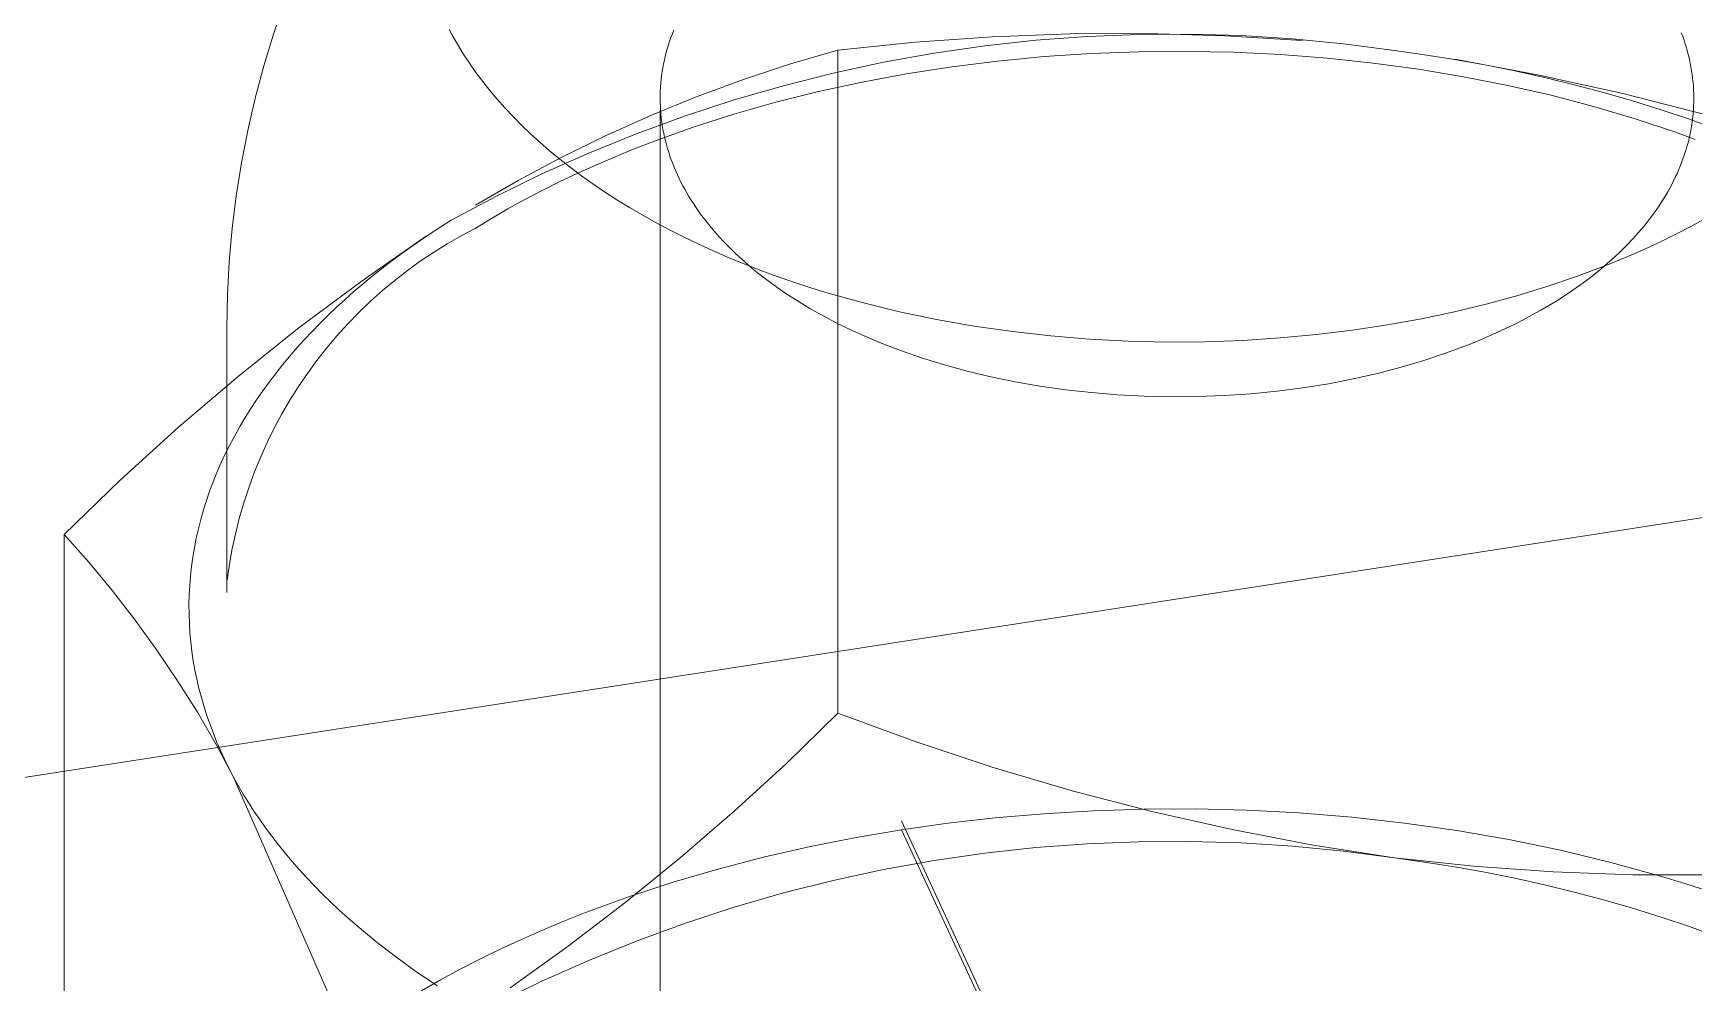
# Model space of a CAD drawing. Header units: millimetres. Extents: x -263 to 4879, y -277 to 2995.
# Drawn here: x 4339.28 to 4349.02, y 2073.1 to 2078.67 of the extents above; entities that cross this region are included whole.
import ezdxf

# ---------------------------------------------------------------- set-up
doc = ezdxf.new("R2010")
doc.units = ezdxf.units.MM
doc.layers.add('ZANO_R', color=7, linetype='Continuous', lineweight=0)

msp = doc.modelspace()

# ---------------------------------------------------------------- linework, layer by layer
at = {"layer": 'ZANO_R'}
for p, q in [((4164.2379, 2047.2323), (4384.4236, 2081.2952)), ((4340.6855, 2078.6597), (4340.7488, 2078.8437)), ((4340.6287, 2078.4737), (4340.6855, 2078.6597)), ((4341.7172, 2078.6877), (4341.7326, 2078.6588)), ((4343.0185, 2078.641), (4343.0266, 2078.6629)), ((4343.0266, 2078.6629), (4343.0351, 2078.6846)), ((4345.359, 2078.6615), (4344.9045, 2078.6448)), ((4345.8138, 2078.6633), (4345.359, 2078.6615)), ((4345.7617, 2078.659), (4346.0631, 2078.6608)), ((4346.2684, 2078.6503), (4345.8138, 2078.6633)), ((4346.0631, 2078.6608), (4346.3643, 2078.6522)), ((4348.9472, 2078.6682), (4348.9555, 2078.6463)), ((4341.7326, 2078.6588), (4341.7649, 2078.6016)), ((4341.7649, 2078.6016), (4341.7993, 2078.5454)), ((4342.9908, 2078.5529), (4342.997, 2078.5751)), ((4342.997, 2078.5751), (4343.0037, 2078.5971)), ((4343.0037, 2078.5971), (4343.0108, 2078.6191)), ((4343.0108, 2078.6191), (4343.0185, 2078.641)), ((4343.9983, 2078.5668), (4343.7199, 2078.4856)), ((4344.4507, 2078.6132), (4343.9983, 2078.5668)), ((4343.9983, 2078.5668), (4343.9983, 2074.6784)), ((4344.9045, 2078.6448), (4344.4507, 2078.6132)), ((4344.5622, 2078.5486), (4344.8605, 2078.5917)), ((4344.8605, 2078.5917), (4345.1601, 2078.6244)), ((4345.1601, 2078.6244), (4345.4606, 2078.6469)), ((4345.4606, 2078.6469), (4345.7617, 2078.659)), ((4346.7224, 2078.6223), (4346.2684, 2078.6503)), ((4346.3643, 2078.6522), (4346.6651, 2078.6332)), ((4346.6651, 2078.6332), (4346.965, 2078.6039)), ((4346.965, 2078.6039), (4347.2637, 2078.5643)), ((4347.2637, 2078.5643), (4347.4406, 2078.5396)), ((4348.9555, 2078.6463), (4348.9633, 2078.6242)), ((4348.9633, 2078.6242), (4348.9706, 2078.602)), ((4348.9706, 2078.602), (4348.9774, 2078.5798)), ((4348.9774, 2078.5798), (4348.9837, 2078.5576)), ((4340.5784, 2078.2858), (4340.6287, 2078.4737)), ((4341.7993, 2078.5454), (4341.8356, 2078.4901)), ((4341.8356, 2078.4901), (4341.8737, 2078.4357)), ((4342.9709, 2078.4636), (4342.9751, 2078.486)), ((4342.9751, 2078.486), (4342.9799, 2078.5084)), ((4342.9799, 2078.5084), (4342.9851, 2078.5307)), ((4342.9851, 2078.5307), (4342.9908, 2078.5529)), ((4343.7199, 2078.4856), (4343.4444, 2078.3949)), ((4343.971, 2078.4318), (4344.2656, 2078.4953)), ((4344.2656, 2078.4953), (4344.5622, 2078.5486)), ((4344.6671, 2078.4688), (4344.4016, 2078.4276)), ((4344.9365, 2078.5024), (4344.6671, 2078.4688)), ((4345.2093, 2078.5285), (4344.9365, 2078.5024)), ((4345.4852, 2078.5468), (4345.2093, 2078.5285)), ((4345.7635, 2078.5572), (4345.4852, 2078.5468)), ((4346.0423, 2078.5596), (4345.7635, 2078.5572)), ((4346.3197, 2078.5541), (4346.0423, 2078.5596)), ((4346.5953, 2078.5407), (4346.3197, 2078.5541)), ((4346.8686, 2078.5196), (4346.5953, 2078.5407)), ((4347.139, 2078.4908), (4346.8686, 2078.5196)), ((4347.4061, 2078.4546), (4347.139, 2078.4908)), ((4347.4406, 2078.5396), (4347.6173, 2078.5115)), ((4347.6173, 2078.5115), (4347.7938, 2078.4799)), ((4348.1129, 2078.4204), (4347.6176, 2078.5128)), ((4347.7938, 2078.4799), (4347.9696, 2078.4448)), ((4348.9837, 2078.5576), (4348.9896, 2078.5352)), ((4348.9896, 2078.5352), (4348.9949, 2078.5128)), ((4348.9949, 2078.5128), (4348.9998, 2078.4904)), ((4348.9998, 2078.4904), (4349.0041, 2078.4679)), ((4349.0041, 2078.4679), (4349.008, 2078.4453)), ((4341.8737, 2078.4357), (4341.9137, 2078.3823)), ((4341.9137, 2078.3823), (4341.9554, 2078.3298)), ((4342.9572, 2078.351), (4342.959, 2078.3736)), ((4342.959, 2078.3736), (4342.9612, 2078.3961)), ((4342.9612, 2078.3961), (4342.9639, 2078.4187)), ((4342.9639, 2078.4187), (4342.9672, 2078.4412)), ((4342.9672, 2078.4412), (4342.9709, 2078.4636)), ((4343.4444, 2078.3949), (4343.1722, 2078.2948)), ((4343.6788, 2078.3583), (4343.971, 2078.4318)), ((4344.1404, 2078.3792), (4343.8841, 2078.3235)), ((4344.4016, 2078.4276), (4344.1404, 2078.3792)), ((4347.6695, 2078.4109), (4347.4061, 2078.4546)), ((4347.9287, 2078.3599), (4347.6695, 2078.4109)), ((4347.9696, 2078.4448), (4348.1445, 2078.4062)), ((4348.6049, 2078.3116), (4348.1129, 2078.4204)), ((4348.1445, 2078.4062), (4348.3182, 2078.3641)), ((4349.008, 2078.4453), (4349.0113, 2078.4228)), ((4349.0113, 2078.4228), (4349.0141, 2078.4002)), ((4349.0141, 2078.4002), (4349.0165, 2078.3775)), ((4349.0165, 2078.3775), (4349.0183, 2078.3549)), ((4340.5346, 2078.0963), (4340.5784, 2078.2858)), ((4341.9554, 2078.3298), (4341.9986, 2078.2784)), ((4341.9986, 2078.2784), (4342.0439, 2078.2276)), ((4343.1722, 2078.2948), (4342.9036, 2078.1854)), ((4342.9551, 2078.283), (4342.9553, 2078.3057)), ((4342.9554, 2078.2604), (4342.9551, 2078.283)), ((4342.9553, 2078.3057), (4342.956, 2078.3283)), ((4342.956, 2078.3283), (4342.9572, 2078.351)), ((4343.1028, 2078.1812), (4343.3892, 2078.2747)), ((4343.3892, 2078.2747), (4343.6788, 2078.3583)), ((4343.8841, 2078.3235), (4343.633, 2078.2608)), ((4348.1831, 2078.3017), (4347.9287, 2078.3599)), ((4348.4323, 2078.2365), (4348.1831, 2078.3017)), ((4348.3182, 2078.3641), (4348.4904, 2078.3185)), ((4348.4904, 2078.3185), (4348.6607, 2078.2695)), ((4349.0931, 2078.1867), (4348.6049, 2078.3116)), ((4349.0183, 2078.3549), (4349.0196, 2078.3322)), ((4349.0196, 2078.3322), (4349.0204, 2078.3096)), ((4349.0204, 2078.3096), (4349.0207, 2078.2869)), ((4349.0207, 2078.2869), (4349.0205, 2078.2643)), ((4342.0439, 2078.2276), (4342.0915, 2078.1769)), ((4342.0915, 2078.1769), (4342.1415, 2078.1264)), ((4342.9036, 2078.1854), (4342.6389, 2078.0668)), ((4342.8196, 2078.078), (4343.1028, 2078.1812)), ((4342.9551, 2070.8893), (4342.9551, 2078.2151)), ((4342.9562, 2078.2377), (4342.9554, 2078.2604)), ((4342.9575, 2078.2151), (4342.9562, 2078.2377)), ((4342.9593, 2078.1924), (4342.9575, 2078.2151)), ((4342.9617, 2078.1698), (4342.9593, 2078.1924)), ((4343.3877, 2078.1912), (4343.1485, 2078.1147)), ((4343.633, 2078.2608), (4343.3877, 2078.1912)), ((4348.6758, 2078.1642), (4348.4323, 2078.2365)), ((4348.6607, 2078.2695), (4348.8288, 2078.217)), ((4348.8288, 2078.217), (4348.9946, 2078.1611)), ((4349.0146, 2078.1738), (4349.0119, 2078.1513)), ((4349.0168, 2078.1964), (4349.0146, 2078.1738)), ((4349.0186, 2078.219), (4349.0168, 2078.1964)), ((4349.0198, 2078.2416), (4349.0186, 2078.219)), ((4349.0205, 2078.2643), (4349.0198, 2078.2416)), ((4340.4975, 2077.9053), (4340.5346, 2078.0963)), ((4342.1415, 2078.1264), (4342.194, 2078.0761)), ((4342.194, 2078.0761), (4342.2489, 2078.0262)), ((4342.5402, 2077.965), (4342.8196, 2078.078)), ((4343.1485, 2078.1147), (4342.916, 2078.0316)), ((4342.9645, 2078.1472), (4342.9617, 2078.1698)), ((4342.9678, 2078.1246), (4342.9645, 2078.1472)), ((4342.9717, 2078.1021), (4342.9678, 2078.1246)), ((4342.976, 2078.0796), (4342.9717, 2078.1021)), ((4342.9809, 2078.0572), (4342.976, 2078.0796)), ((4348.9132, 2078.0851), (4348.6758, 2078.1642)), ((4349.0295, 2078.043), (4348.9132, 2078.0851)), ((4348.9946, 2078.1611), (4349.1575, 2078.1019)), ((4349.0007, 2078.0839), (4348.9959, 2078.0616)), ((4349.0049, 2078.1063), (4349.0007, 2078.0839)), ((4349.0086, 2078.1288), (4349.0049, 2078.1063)), ((4349.0119, 2078.1513), (4349.0086, 2078.1288)), ((4342.2489, 2078.0262), (4342.3062, 2077.9766)), ((4342.6389, 2078.0668), (4342.3785, 2077.9392)), ((4342.8025, 2077.9876), (4342.6907, 2077.9419)), ((4342.916, 2078.0316), (4342.8025, 2077.9876)), ((4342.9862, 2078.0348), (4342.9809, 2078.0572)), ((4342.9921, 2078.0124), (4342.9862, 2078.0348)), ((4342.9984, 2077.9901), (4342.9921, 2078.0124)), ((4343.0052, 2077.9679), (4342.9984, 2077.9901)), ((4348.9788, 2077.9949), (4348.9721, 2077.9728)), ((4348.985, 2078.0171), (4348.9788, 2077.9949)), ((4348.9907, 2078.0393), (4348.985, 2078.0171)), ((4348.9959, 2078.0616), (4348.9907, 2078.0393)), ((4340.4671, 2077.7132), (4340.4975, 2077.9053)), ((4342.3785, 2077.9392), (4342.1226, 2077.8028)), ((4342.2649, 2077.8425), (4342.5402, 2077.965)), ((4342.3062, 2077.9766), (4342.3659, 2077.9273)), ((4342.3659, 2077.9273), (4342.4281, 2077.8786)), ((4342.5808, 2077.8947), (4342.4729, 2077.8459)), ((4342.6907, 2077.9419), (4342.5808, 2077.8947)), ((4343.0125, 2077.9458), (4343.0052, 2077.9679)), ((4343.0203, 2077.9237), (4343.0125, 2077.9458)), ((4343.0286, 2077.9017), (4343.0203, 2077.9237)), ((4343.0374, 2077.8798), (4343.0286, 2077.9017)), ((4348.9407, 2077.8854), (4348.9317, 2077.8638)), ((4348.9492, 2077.9071), (4348.9407, 2077.8854)), ((4348.9573, 2077.9289), (4348.9492, 2077.9071)), ((4348.965, 2077.9508), (4348.9573, 2077.9289)), ((4348.9721, 2077.9728), (4348.965, 2077.9508)), ((4342.1226, 2077.8028), (4341.8715, 2077.6576)), ((4341.9939, 2077.7106), (4342.2649, 2077.8425)), ((4342.367, 2077.7955), (4342.2632, 2077.7436)), ((4342.4729, 2077.8459), (4342.367, 2077.7955)), ((4342.4281, 2077.8786), (4342.4928, 2077.8303)), ((4342.4928, 2077.8303), (4342.5599, 2077.7826)), ((4342.5599, 2077.7826), (4342.6294, 2077.7355)), ((4343.0466, 2077.858), (4343.0374, 2077.8798)), ((4343.0563, 2077.8364), (4343.0466, 2077.858)), ((4343.0665, 2077.8148), (4343.0563, 2077.8364)), ((4343.0771, 2077.7933), (4343.0665, 2077.8148)), ((4343.0882, 2077.7719), (4343.0771, 2077.7933)), ((4348.9019, 2077.7996), (4348.891, 2077.7784)), ((4348.9122, 2077.8209), (4348.9019, 2077.7996)), ((4348.9222, 2077.8423), (4348.9122, 2077.8209)), ((4348.9317, 2077.8638), (4348.9222, 2077.8423)), ((4340.4434, 2077.5201), (4340.4671, 2077.7132)), ((4341.7277, 2077.5695), (4341.9939, 2077.7106)), ((4342.1614, 2077.6901), (4342.0619, 2077.6352)), ((4342.2632, 2077.7436), (4342.1614, 2077.6901)), ((4342.6294, 2077.7355), (4342.7014, 2077.6891)), ((4342.7014, 2077.6891), (4342.7757, 2077.6435)), ((4343.0997, 2077.7506), (4343.0882, 2077.7719)), ((4343.1117, 2077.7295), (4343.0997, 2077.7506)), ((4343.1242, 2077.7085), (4343.1117, 2077.7295)), ((4343.137, 2077.6876), (4343.1242, 2077.7085)), ((4343.1503, 2077.6669), (4343.137, 2077.6876)), ((4348.8434, 2077.6951), (4348.8171, 2077.6542)), ((4348.856, 2077.7157), (4348.8434, 2077.6951)), ((4348.8681, 2077.7365), (4348.856, 2077.7157)), ((4348.8798, 2077.7574), (4348.8681, 2077.7365)), ((4348.891, 2077.7784), (4348.8798, 2077.7574)), ((4342.0619, 2077.6352), (4341.9646, 2077.5787)), ((4342.7757, 2077.6435), (4342.8525, 2077.5986)), ((4342.8525, 2077.5986), (4342.9315, 2077.5546)), ((4343.164, 2077.6463), (4343.1503, 2077.6669)), ((4343.1927, 2077.6056), (4343.164, 2077.6463)), ((4343.223, 2077.5654), (4343.1927, 2077.6056)), ((4348.7892, 2077.614), (4348.7597, 2077.5744)), ((4348.8171, 2077.6542), (4348.7892, 2077.614)), ((4340.4264, 2077.3263), (4340.4434, 2077.5201)), ((4341.4885, 2077.4101), (4341.6064, 2077.4912)), ((4341.6064, 2077.4912), (4341.7277, 2077.5695)), ((4341.8696, 2077.5208), (4341.7866, 2077.477)), ((4341.9646, 2077.5787), (4341.8696, 2077.5208)), ((4342.9315, 2077.5546), (4343.0129, 2077.5115)), ((4343.0129, 2077.5115), (4343.0965, 2077.4693)), ((4343.2549, 2077.5259), (4343.223, 2077.5654)), ((4343.2883, 2077.4871), (4343.2549, 2077.5259)), ((4348.6964, 2077.4971), (4348.6626, 2077.4595)), ((4348.7288, 2077.5354), (4348.6964, 2077.4971)), ((4348.7597, 2077.5744), (4348.7288, 2077.5354)), ((4348.8411, 2077.4507), (4348.9226, 2077.4909)), ((4348.9226, 2077.4909), (4349.003, 2077.5324)), ((4349.003, 2077.5324), (4349.0821, 2077.5754)), ((4341.5834, 2077.4774), (4341.2061, 2077.2147)), ((4341.3743, 2077.3263), (4341.4885, 2077.4101)), ((4341.7052, 2077.4304), (4341.6255, 2077.381)), ((4341.7866, 2077.477), (4341.7052, 2077.4304)), ((4343.0965, 2077.4693), (4343.1823, 2077.4282)), ((4343.1823, 2077.4282), (4343.2702, 2077.3882)), ((4343.3231, 2077.449), (4343.2883, 2077.4871)), ((4343.3594, 2077.4115), (4343.3231, 2077.449)), ((4343.3969, 2077.3749), (4343.3594, 2077.4115)), ((4348.6275, 2077.4227), (4348.5911, 2077.3866)), ((4348.6626, 2077.4595), (4348.6275, 2077.4227)), ((4348.6749, 2077.3747), (4348.7585, 2077.412)), ((4348.7585, 2077.412), (4348.8411, 2077.4507)), ((4340.4163, 2077.1321), (4340.4264, 2077.3263)), ((4341.264, 2077.2398), (4341.3743, 2077.3263)), ((4341.5475, 2077.3289), (4341.4714, 2077.274)), ((4341.6255, 2077.381), (4341.5475, 2077.3289)), ((4343.2702, 2077.3882), (4343.3603, 2077.3492)), ((4343.3603, 2077.3492), (4343.4524, 2077.3115)), ((4343.4358, 2077.339), (4343.3969, 2077.3749)), ((4343.4759, 2077.3038), (4343.4358, 2077.339)), ((4343.4524, 2077.3115), (4343.5465, 2077.275)), ((4343.5172, 2077.2695), (4343.4759, 2077.3038)), ((4348.3327, 2077.2395), (4348.5052, 2077.3042)), ((4348.5147, 2077.3166), (4348.4749, 2077.2828)), ((4348.5052, 2077.3042), (4348.5904, 2077.3388)), ((4348.5535, 2077.3512), (4348.5147, 2077.3166)), ((4348.5911, 2077.3866), (4348.5535, 2077.3512)), ((4348.5904, 2077.3388), (4348.6749, 2077.3747)), ((4341.2061, 2077.2147), (4340.8374, 2076.94)), ((4341.1579, 2077.1507), (4341.264, 2077.2398)), ((4341.3973, 2077.2166), (4341.3252, 2077.1565)), ((4341.4714, 2077.274), (4341.3973, 2077.2166)), ((4343.5596, 2077.236), (4343.5172, 2077.2695)), ((4343.5465, 2077.275), (4343.6425, 2077.2397)), ((4343.603, 2077.2033), (4343.5596, 2077.236)), ((4343.6473, 2077.1715), (4343.603, 2077.2033)), ((4343.6425, 2077.2397), (4343.7403, 2077.2058)), ((4343.7403, 2077.2058), (4343.8398, 2077.1733)), ((4348.1581, 2077.1803), (4348.3327, 2077.2395)), ((4348.3922, 2077.2177), (4348.3494, 2077.1863)), ((4348.434, 2077.2498), (4348.3922, 2077.2177)), ((4348.4749, 2077.2828), (4348.434, 2077.2498)), ((4340.4129, 2076.9376), (4340.4163, 2077.1321)), ((4341.0563, 2077.0592), (4341.1065, 2077.1053)), ((4341.1065, 2077.1053), (4341.1579, 2077.1507)), ((4341.3252, 2077.1565), (4341.2552, 2077.094)), ((4343.6926, 2077.1405), (4343.6473, 2077.1715)), ((4343.7388, 2077.1103), (4343.6926, 2077.1405)), ((4343.7857, 2077.081), (4343.7388, 2077.1103)), ((4343.8398, 2077.1733), (4343.941, 2077.1421)), ((4343.941, 2077.1421), (4344.1479, 2077.0843)), ((4347.8025, 2077.0777), (4347.9823, 2077.1267)), ((4347.9823, 2077.1267), (4348.1581, 2077.1803)), ((4348.2614, 2077.1261), (4348.2163, 2077.0973)), ((4348.3058, 2077.1558), (4348.2614, 2077.1261)), ((4348.3494, 2077.1863), (4348.3058, 2077.1558)), ((4340.9593, 2076.9652), (4341.0072, 2077.0125)), ((4341.0072, 2077.0125), (4341.0563, 2077.0592)), ((4341.1875, 2077.0291), (4341.1221, 2076.9619)), ((4341.2552, 2077.094), (4341.1875, 2077.0291)), ((4343.8334, 2077.0526), (4343.7857, 2077.081)), ((4343.8818, 2077.0251), (4343.8334, 2077.0526)), ((4343.9307, 2076.9984), (4343.8818, 2077.0251)), ((4344.1479, 2077.0843), (4344.3603, 2077.0325)), ((4344.3603, 2077.0325), (4344.5773, 2076.9871)), ((4347.4225, 2076.9918), (4347.6158, 2077.0326)), ((4347.6158, 2077.0326), (4347.8025, 2077.0777)), ((4348.0732, 2077.0136), (4348.0225, 2076.9865)), ((4348.1224, 2077.0411), (4348.0732, 2077.0136)), ((4348.1701, 2077.069), (4348.1224, 2077.0411)), ((4348.2163, 2077.0973), (4348.1701, 2077.069)), ((4340.4129, 2075.3863), (4340.4129, 2076.9376)), ((4340.8374, 2076.94), (4340.4778, 2076.6535)), ((4340.8673, 2076.8691), (4340.9127, 2076.9174)), ((4340.9127, 2076.9174), (4340.9593, 2076.9652)), ((4341.1221, 2076.9619), (4341.0591, 2076.8924)), ((4343.9807, 2076.9724), (4343.9307, 2076.9984)), ((4344.0321, 2076.9467), (4343.9807, 2076.9724)), ((4344.085, 2076.9216), (4344.0321, 2076.9467)), ((4344.1393, 2076.8969), (4344.085, 2076.9216)), ((4344.5773, 2076.9871), (4344.7981, 2076.9482)), ((4344.7981, 2076.9482), (4345.0218, 2076.916)), ((4345.0218, 2076.916), (4345.2475, 2076.8906)), ((4346.8076, 2076.8988), (4347.018, 2076.9245)), ((4347.018, 2076.9245), (4347.2231, 2076.9556)), ((4347.2231, 2076.9556), (4347.4225, 2076.9918)), ((4347.8614, 2076.908), (4347.8048, 2076.883)), ((4347.9166, 2076.9337), (4347.8614, 2076.908)), ((4347.9703, 2076.9598), (4347.9166, 2076.9337)), ((4348.0225, 2076.9865), (4347.9703, 2076.9598)), ((4340.7804, 2076.7707), (4340.8232, 2076.8202)), ((4340.8232, 2076.8202), (4340.8673, 2076.8691)), ((4340.9985, 2076.8208), (4340.9405, 2076.7471)), ((4341.0591, 2076.8924), (4340.9985, 2076.8208)), ((4344.2521, 2076.8491), (4344.1393, 2076.8969)), ((4344.3705, 2076.8038), (4344.2521, 2076.8491)), ((4345.2475, 2076.8906), (4345.4742, 2076.872)), ((4345.4742, 2076.872), (4345.7011, 2076.8602)), ((4345.7011, 2076.8602), (4345.9272, 2076.8551)), ((4345.9272, 2076.8551), (4346.1517, 2076.8566)), ((4346.1517, 2076.8566), (4346.3738, 2076.8646)), ((4346.3738, 2076.8646), (4346.5927, 2076.8787)), ((4346.5927, 2076.8787), (4346.8076, 2076.8988)), ((4347.6873, 2076.8347), (4347.5643, 2076.7891)), ((4347.7468, 2076.8585), (4347.6873, 2076.8347)), ((4347.8048, 2076.883), (4347.7468, 2076.8585)), ((4340.6989, 2076.6704), (4340.739, 2076.7208)), ((4340.739, 2076.7208), (4340.7804, 2076.7707)), ((4340.9405, 2076.7471), (4340.885, 2076.6714)), ((4344.4943, 2076.761), (4344.3705, 2076.8038)), ((4344.6233, 2076.7212), (4344.4943, 2076.761)), ((4344.7571, 2076.6847), (4344.6233, 2076.7212)), ((4347.4359, 2076.7465), (4347.3026, 2076.7071)), ((4347.5643, 2076.7891), (4347.4359, 2076.7465)), ((4340.4778, 2076.6535), (4340.1276, 2076.3556)), ((4340.6229, 2076.5683), (4340.6602, 2076.6196)), ((4340.6602, 2076.6196), (4340.6989, 2076.6704)), ((4340.885, 2076.6714), (4340.8323, 2076.5939)), ((4344.8954, 2076.6515), (4344.7571, 2076.6847)), ((4345.0379, 2076.6221), (4344.8954, 2076.6515)), ((4345.184, 2076.5966), (4345.0379, 2076.6221)), ((4347.0225, 2076.639), (4346.8766, 2076.6108)), ((4347.1647, 2076.6712), (4347.0225, 2076.639)), ((4347.3026, 2076.7071), (4347.1647, 2076.6712)), ((4340.5527, 2076.4644), (4340.5871, 2076.5166)), ((4340.5871, 2076.5166), (4340.6229, 2076.5683)), ((4340.8323, 2076.5939), (4340.7823, 2076.5145)), ((4345.3334, 2076.5752), (4345.184, 2076.5966)), ((4345.4855, 2076.5582), (4345.3334, 2076.5752)), ((4345.6396, 2076.5456), (4345.4855, 2076.5582)), ((4345.7954, 2076.5375), (4345.6396, 2076.5456)), ((4345.952, 2076.5341), (4345.7954, 2076.5375)), ((4346.109, 2076.5354), (4345.952, 2076.5341)), ((4346.2656, 2076.5413), (4346.109, 2076.5354)), ((4346.4213, 2076.552), (4346.2656, 2076.5413)), ((4346.5754, 2076.5672), (4346.4213, 2076.552)), ((4346.7274, 2076.5868), (4346.5754, 2076.5672)), ((4346.8766, 2076.6108), (4346.7274, 2076.5868)), ((4340.5198, 2076.4119), (4340.5527, 2076.4644)), ((4340.735, 2076.4334), (4340.6907, 2076.3508)), ((4340.7823, 2076.5145), (4340.735, 2076.4334)), ((4340.1276, 2076.3556), (4339.7873, 2076.0465)), ((4340.4584, 2076.3059), (4340.4883, 2076.3591)), ((4340.4883, 2076.3591), (4340.5198, 2076.4119)), ((4340.6907, 2076.3508), (4340.6492, 2076.2666)), ((4340.4032, 2076.1985), (4340.43, 2076.2523)), ((4340.43, 2076.2523), (4340.4584, 2076.3059)), ((4340.6492, 2076.2666), (4340.6108, 2076.1811)), ((4340.3541, 2076.0901), (4340.3779, 2076.1444)), ((4340.3779, 2076.1444), (4340.4032, 2076.1985)), ((4340.6108, 2076.1811), (4340.5753, 2076.0943)), ((4339.7873, 2076.0465), (4339.457, 2075.7266)), ((4340.3114, 2075.9807), (4340.332, 2076.0355)), ((4340.332, 2076.0355), (4340.3541, 2076.0901)), ((4340.5753, 2076.0943), (4340.5429, 2076.0062)), ((4340.2924, 2075.9257), (4340.3114, 2075.9807)), ((4340.5429, 2076.0062), (4340.5135, 2075.9171)), ((4340.2593, 2075.8153), (4340.2751, 2075.8706)), ((4340.2751, 2075.8706), (4340.2924, 2075.9257)), ((4340.5135, 2075.9171), (4340.4873, 2075.8271)), ((4340.2326, 2075.7045), (4340.2451, 2075.76)), ((4340.2451, 2075.76), (4340.2593, 2075.8153)), ((4340.4643, 2075.7361), (4340.4444, 2075.6445)), ((4340.4873, 2075.8271), (4340.4643, 2075.7361)), ((4339.457, 2075.7266), (4339.6016, 2075.564)), ((4339.457, 2071.8382), (4339.457, 2075.7266)), ((4340.2124, 2075.5934), (4340.2217, 2075.649)), ((4340.2217, 2075.649), (4340.2326, 2075.7045)), ((4340.4444, 2075.6445), (4340.4278, 2075.5521)), ((4339.6016, 2075.564), (4339.7407, 2075.3966)), ((4340.2047, 2075.5378), (4340.2124, 2075.5934)), ((4340.4278, 2075.5521), (4340.4144, 2075.4593)), ((4340.1941, 2075.4266), (4340.1986, 2075.4822)), ((4340.1986, 2075.4822), (4340.2047, 2075.5378)), ((4339.7407, 2075.3966), (4339.8741, 2075.2247)), ((4340.1899, 2075.3156), (4340.1912, 2075.3711)), ((4340.1912, 2075.3711), (4340.1941, 2075.4266)), ((4340.1903, 2075.2603), (4340.1899, 2075.3156)), ((4340.1922, 2075.2051), (4340.1903, 2075.2603)), ((4339.8741, 2075.2247), (4340.0018, 2075.0485)), ((4340.1956, 2075.15), (4340.1922, 2075.2051)), ((4340.2006, 2075.095), (4340.1956, 2075.15)), ((4340.2072, 2075.0403), (4340.2006, 2075.095)), ((4340.0018, 2075.0485), (4340.1235, 2074.8681)), ((4340.2153, 2074.9857), (4340.2072, 2075.0403)), ((4340.2249, 2074.9314), (4340.2153, 2074.9857)), ((4340.1235, 2074.8681), (4340.2392, 2074.6838)), ((4340.236, 2074.8773), (4340.2249, 2074.9314)), ((4340.2486, 2074.8235), (4340.236, 2074.8773)), ((4340.2627, 2074.77), (4340.2486, 2074.8235)), ((4340.2782, 2074.7168), (4340.2627, 2074.77)), ((4340.2392, 2074.6838), (4340.3486, 2074.4957)), ((4340.2951, 2074.6639), (4340.2782, 2074.7168)), ((4343.9983, 2074.6784), (4343.6986, 2074.3862)), ((4343.9983, 2074.6784), (4344.4517, 2074.5118)), ((4340.3135, 2074.6113), (4340.2951, 2074.6639)), ((4340.3332, 2074.5591), (4340.3135, 2074.6113)), ((4340.3543, 2074.5073), (4340.3332, 2074.5591)), ((4340.3486, 2074.4957), (4340.4518, 2074.3041)), ((4340.3767, 2074.4559), (4340.3543, 2074.5073)), ((4344.4517, 2074.5118), (4344.9102, 2074.3601)), ((4340.4005, 2074.4048), (4340.3767, 2074.4559)), ((4340.4255, 2074.3542), (4340.4005, 2074.4048)), ((4343.6986, 2074.3862), (4343.3902, 2074.1033)), ((4340.4518, 2074.3041), (4340.4255, 2074.3542)), ((4340.4795, 2074.2542), (4340.4518, 2074.3041)), ((4340.4518, 2074.3041), (4341.4466, 2072.0359)), ((4344.9102, 2074.3601), (4345.3735, 2074.2235)), ((4340.5086, 2074.2043), (4340.4795, 2074.2542)), ((4340.5392, 2074.1545), (4340.5086, 2074.2043)), ((4345.3735, 2074.2235), (4345.841, 2074.1021)), ((4340.5713, 2074.1048), (4340.5392, 2074.1545)), ((4340.6049, 2074.0552), (4340.5713, 2074.1048)), ((4343.3902, 2074.1033), (4343.0733, 2073.8298)), ((4345.2052, 2074.0889), (4344.9203, 2074.0643)), ((4345.4963, 2074.1062), (4345.2052, 2074.0889)), ((4345.7928, 2074.1156), (4345.4963, 2074.1062)), ((4346.0938, 2074.1169), (4345.7928, 2074.1156)), ((4345.841, 2074.1021), (4346.3122, 2073.996)), ((4346.3983, 2074.1096), (4346.0938, 2074.1169)), ((4346.7054, 2074.0935), (4346.3983, 2074.1096)), ((4347.0138, 2074.0684), (4346.7054, 2074.0935)), ((4340.6399, 2074.0058), (4340.6049, 2074.0552)), ((4340.6765, 2073.9565), (4340.6399, 2074.0058)), ((4344.3718, 2073.9945), (4344.1046, 2073.9495)), ((4347.604, 2067.0827), (4344.3718, 2074.047)), ((4344.6423, 2074.0327), (4344.3718, 2073.9945)), ((4347.604, 2067.0302), (4344.3718, 2073.9945)), ((4344.9203, 2074.0643), (4344.6423, 2074.0327)), ((4346.3122, 2073.996), (4346.7866, 2073.9054)), ((4347.3225, 2074.0341), (4347.0138, 2074.0684)), ((4347.6302, 2073.9905), (4347.3225, 2074.0341)), ((4347.9356, 2073.9375), (4347.6302, 2073.9905)), ((4340.7145, 2073.9074), (4340.6765, 2073.9565)), ((4340.7541, 2073.8585), (4340.7145, 2073.9074)), ((4343.8364, 2073.8966), (4343.5684, 2073.8357)), ((4344.1046, 2073.9495), (4343.8364, 2073.8966)), ((4344.8605, 2073.8576), (4345.1601, 2073.8904)), ((4345.1601, 2073.8904), (4345.4606, 2073.9128)), ((4345.4606, 2073.9128), (4345.7617, 2073.925)), ((4345.7617, 2073.925), (4346.0631, 2073.9267)), ((4346.0631, 2073.9267), (4346.3643, 2073.9181)), ((4346.3643, 2073.9181), (4346.6651, 2073.8991)), ((4346.6651, 2073.8991), (4346.965, 2073.8698)), ((4346.7866, 2073.9054), (4347.2637, 2073.8303)), ((4348.2376, 2073.8753), (4347.9356, 2073.9375)), ((4340.7951, 2073.8098), (4340.7541, 2073.8585)), ((4340.8376, 2073.7614), (4340.7951, 2073.8098)), ((4343.0733, 2073.8298), (4342.7484, 2073.5661)), ((4343.5684, 2073.8357), (4343.3013, 2073.7666)), ((4344.2656, 2073.7612), (4344.5622, 2073.8145)), ((4344.5622, 2073.8145), (4344.8605, 2073.8576)), ((4346.965, 2073.8698), (4347.2637, 2073.8303)), ((4347.2637, 2073.8303), (4347.7288, 2073.7811)), ((4347.2637, 2073.8303), (4347.4406, 2073.8055)), ((4347.4406, 2073.8055), (4347.6173, 2073.7774)), ((4348.5348, 2073.8039), (4348.2376, 2073.8753)), ((4348.8259, 2073.7235), (4348.5348, 2073.8039)), ((4340.8816, 2073.7132), (4340.8376, 2073.7614)), ((4340.9271, 2073.6653), (4340.8816, 2073.7132)), ((4343.3013, 2073.7666), (4343.0364, 2073.6892)), ((4343.6788, 2073.6242), (4343.971, 2073.6978)), ((4343.971, 2073.6978), (4344.2656, 2073.7612)), ((4347.6173, 2073.7774), (4347.7938, 2073.7458)), ((4347.7288, 2073.7811), (4348.1952, 2073.7482)), ((4347.7938, 2073.7458), (4347.9696, 2073.7107)), ((4347.9696, 2073.7107), (4348.1445, 2073.6721)), ((4348.1952, 2073.7482), (4348.6626, 2073.7315)), ((4348.6626, 2073.7315), (4349.1302, 2073.7312)), ((4348.9689, 2073.68), (4348.8259, 2073.7235)), ((4340.9741, 2073.6178), (4340.9271, 2073.6653)), ((4341.0225, 2073.5705), (4340.9741, 2073.6178)), ((4342.7747, 2073.6034), (4342.5172, 2073.5092)), ((4343.0364, 2073.6892), (4342.7747, 2073.6034)), ((4343.3892, 2073.5406), (4343.6788, 2073.6242)), ((4348.1445, 2073.6721), (4348.3182, 2073.63)), ((4348.3182, 2073.63), (4348.4904, 2073.5845)), ((4349.1099, 2073.6344), (4348.9689, 2073.68)), ((4341.0723, 2073.5237), (4341.0225, 2073.5705)), ((4341.1236, 2073.4772), (4341.0723, 2073.5237)), ((4342.5172, 2073.5092), (4342.3905, 2073.4589)), ((4342.7484, 2073.5661), (4342.4156, 2073.3123)), ((4343.1028, 2073.4472), (4343.3892, 2073.5406)), ((4348.4904, 2073.5845), (4348.6607, 2073.5354)), ((4348.6607, 2073.5354), (4348.8288, 2073.4829)), ((4341.1764, 2073.4311), (4341.1236, 2073.4772)), ((4341.2861, 2073.3402), (4341.1764, 2073.4311)), ((4342.2652, 2073.4066), (4342.1416, 2073.3522)), ((4342.3905, 2073.4589), (4342.2652, 2073.4066)), ((4342.8196, 2073.3439), (4343.1028, 2073.4472)), ((4348.8288, 2073.4829), (4348.9946, 2073.427)), ((4348.9946, 2073.427), (4349.1575, 2073.3678)), ((4341.4013, 2073.2511), (4341.2861, 2073.3402)), ((4342.1416, 2073.3522), (4342.0198, 2073.2958)), ((4342.4156, 2073.3123), (4342.0752, 2073.0686)), ((4342.5402, 2073.2309), (4342.8196, 2073.3439)), ((4341.522, 2073.1641), (4341.4013, 2073.2511)), ((4341.9, 2073.2374), (4341.7822, 2073.177)), ((4342.0198, 2073.2958), (4341.9, 2073.2374)), ((4342.2649, 2073.1085), (4342.5402, 2073.2309)), ((4341.6478, 2073.0792), (4341.522, 2073.1641)), ((4341.6667, 2073.1146), (4341.5536, 2073.0504)), ((4341.7822, 2073.177), (4341.6667, 2073.1146)), ((4341.9939, 2072.9766), (4342.2649, 2073.1085))]:
    msp.add_line(p, q, dxfattribs=at)

doc.saveas('drawing.dxf')
